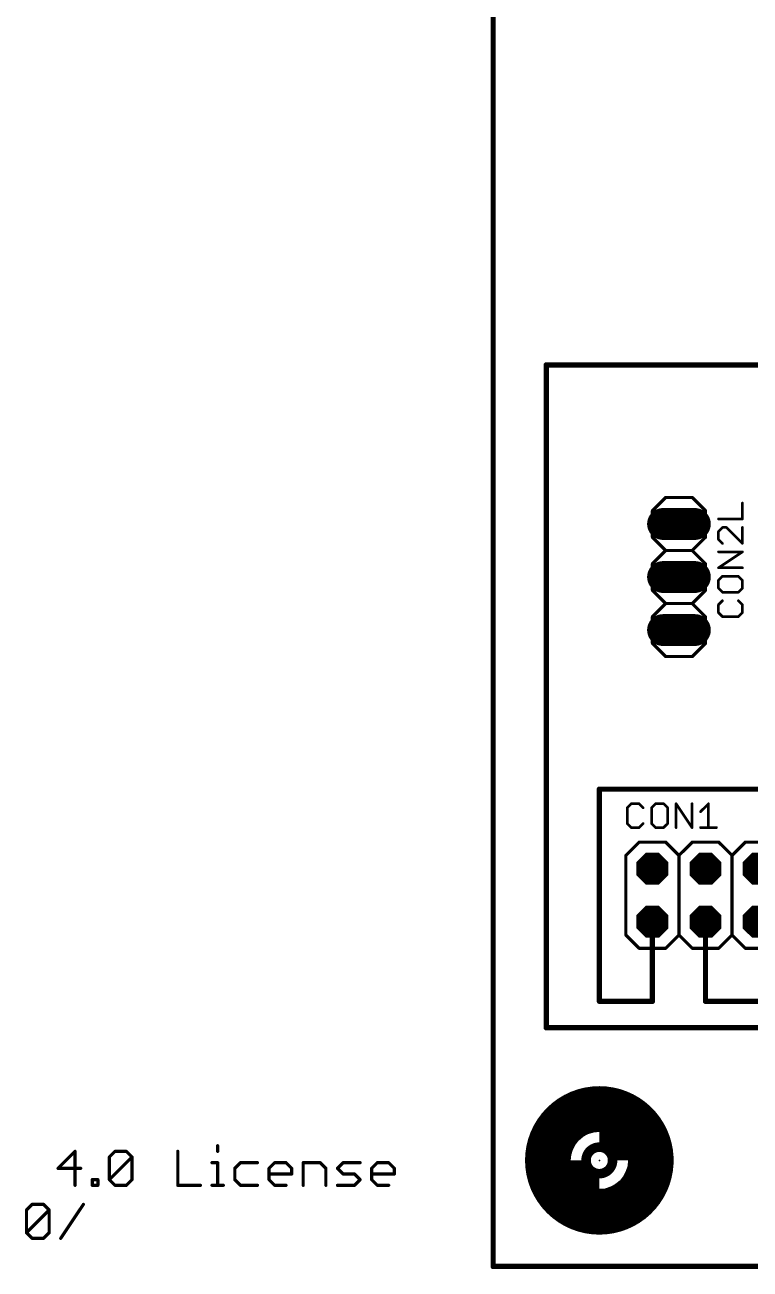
# Model space of a CAD drawing. Extents: x -4.6 to 2.4, y -0.27 to 3.4.
# Drawn here: x -1.082 to 0.284, y -0.205 to 2.141 of the extents above; entities that cross this region are included whole.
import ezdxf

# ---------------------------------------------------------------- set-up
doc = ezdxf.new("R2010")
doc.units = 0
for name, color, linetype in [('16', 175, 'CONTINUOUS'), ('17', 82, 'CONTINUOUS'), ('20', 7, 'CONTINUOUS'), ('21', 253, 'CONTINUOUS'), ('23', 7, 'CONTINUOUS'), ('25', 253, 'CONTINUOUS'), ('39', 22, 'CONTINUOUS'), ('40', 175, 'CONTINUOUS'), ('41', 22, 'CONTINUOUS'), ('42', 175, 'CONTINUOUS'), ('43', 82, 'CONTINUOUS'), ('51', 253, 'CONTINUOUS')]:
    doc.layers.add(name, color=color, linetype=linetype)

# ---------------------------------------------------------------- blocks, each defined once
blk = doc.blocks.new('RECT')
blk.add_solid([(-0.5, -0.5), (0.5, -0.5), (-0.5, 0.5), (0.5, 0.5)])
blk = doc.blocks.new('OCTAGONP')
at = {"const_width": 0.5}
blk.add_lwpolyline([(-0.25, -0.103553), (-0.25, 0.103553), (-0.103553, 0.25), (0.103553, 0.25), (0.25, 0.103553), (0.25, -0.103553), (0.103553, -0.25), (-0.103553, -0.25), (-0.25, -0.103553), (-0.25, 0.103553)], dxfattribs=at)
blk = doc.blocks.new('LONGP100')
at = {"const_width": 1}
blk.add_lwpolyline([(-0.5, 0), (0.5, 0)], dxfattribs=at)
at = {"const_width": 0.5}
for points in [[(-0.5, 0.25, 1), (-0.5, -0.25)], [(0.5, -0.25, 1), (0.5, 0.25)]]:
    blk.add_lwpolyline(points, format="xyb", dxfattribs=at)

msp = doc.modelspace()

# ---------------------------------------------------------------- linework, layer by layer
at = {"layer": '16', "const_width": 0.01}
for points in [[(-0.1, 0.25), (-0.1, 1.5)], [(-0.1, 1.5), (0.75, 1.5)], [(1.2, 0.7), (0, 0.7)], [(0, 0.7), (0, 0.3)], [(0.1, 0.3), (0.1, 0.45)], [(0.2, 0.3), (0.2, 0.45)], [(0, 0.3), (0.1, 0.3)], [(2.3, 0.3), (0.2, 0.3)], [(0.8, 0.25), (-0.1, 0.25)]]:
    msp.add_lwpolyline(points, dxfattribs=at)
at = {"layer": '16', "const_width": 0.005}
for points in [[(-0.0975, 1.5, 1), (-0.1025, 1.5)], [(-0.1, 1.5025, 1), (-0.1, 1.4975)], [(0, 0.7025, 1), (0, 0.6975)], [(0.0025, 0.7, 1), (-0.0025, 0.7)], [(0.1025, 0.45, 1), (0.0975, 0.45)], [(0.2025, 0.45, 1), (0.1975, 0.45)], [(0, 0.3025, 1), (0, 0.2975)], [(0.1, 0.2975, 1), (0.1, 0.3025)], [(0.2, 0.3025, 1), (0.2, 0.2975)], [(-0.0025, 0.3, 1), (0.0025, 0.3)], [(0.0975, 0.3, 1), (0.1025, 0.3)], [(0.1975, 0.3, 1), (0.2025, 0.3)], [(-0.1, 0.2525, 1), (-0.1, 0.2475)], [(-0.1025, 0.25, 1), (-0.0975, 0.25)]]:
    msp.add_lwpolyline(points, format="xyb", dxfattribs=at)
at = {"layer": '20', "const_width": 0.01}
for points in [[(-0.2, 3.4), (-0.2, -0.2)], [(-0.2, -0.2), (2.4, -0.2)]]:
    msp.add_lwpolyline(points, dxfattribs=at)
at = {"layer": '20', "const_width": 0.005}
for points in [[(-0.2, -0.1975, 1), (-0.2, -0.2025)], [(-0.2025, -0.2, 1), (-0.1975, -0.2)]]:
    msp.add_lwpolyline(points, format="xyb", dxfattribs=at)
at = {"layer": '20'}
msp.add_circle((0, 0), 0.055118, dxfattribs=at)
at = {"layer": '21', "const_width": 0.006}
for points in [[(0.125, 1.25), (0.1, 1.225)], [(0.175, 1.25), (0.125, 1.25)], [(0.2, 1.225), (0.175, 1.25)], [(0.1, 1.175), (0.1, 1.225)], [(0.2, 1.225), (0.2, 1.175)], [(0.125, 1.15), (0.1, 1.175)], [(0.2, 1.175), (0.175, 1.15)], [(0.1, 1.125), (0.125, 1.15)], [(0.175, 1.15), (0.125, 1.15)], [(0.175, 1.15), (0.2, 1.125)], [(0.1, 1.075), (0.1, 1.125)], [(0.2, 1.125), (0.2, 1.075)], [(0.125, 1.05), (0.1, 1.075)], [(0.2, 1.075), (0.175, 1.05)], [(0.1, 1.025), (0.125, 1.05)], [(0.175, 1.05), (0.125, 1.05)], [(0.175, 1.05), (0.2, 1.025)], [(0.1, 0.975), (0.1, 1.025)], [(0.2, 1.025), (0.2, 0.975)], [(0.125, 0.95), (0.1, 0.975)], [(0.2, 0.975), (0.175, 0.95)], [(0.175, 0.95), (0.125, 0.95)], [(0.05, 0.575), (0.075, 0.6)], [(0.075, 0.6), (0.125, 0.6)], [(0.125, 0.6), (0.15, 0.575)], [(0.15, 0.575), (0.175, 0.6)], [(0.175, 0.6), (0.225, 0.6)], [(0.225, 0.6), (0.25, 0.575)], [(0.25, 0.575), (0.275, 0.6)], [(0.275, 0.6), (0.325, 0.6)], [(0.05, 0.425), (0.05, 0.575)], [(0.15, 0.575), (0.15, 0.425)], [(0.25, 0.575), (0.25, 0.425)], [(0.05, 0.425), (0.075, 0.4)], [(0.125, 0.4), (0.15, 0.425)], [(0.15, 0.425), (0.175, 0.4)], [(0.225, 0.4), (0.25, 0.425)], [(0.25, 0.425), (0.275, 0.4)], [(0.075, 0.4), (0.125, 0.4)], [(0.175, 0.4), (0.225, 0.4)], [(0.275, 0.4), (0.325, 0.4)]]:
    msp.add_lwpolyline(points, dxfattribs=at)
at = {"layer": '21'}
for points, const_width in [([(0.125, 1.2515, 1), (0.125, 1.2485)], 0.003), ([(0.126061, 1.248939, 1), (0.123939, 1.251061)], 0.003), ([(0.176061, 1.251061, 1), (0.173939, 1.248939)], 0.003), ([(0.175, 1.2485, 1), (0.175, 1.2515)], 0.003), ([(0.1015, 1.225, 1), (0.0985, 1.225)], 0.003), ([(0.098939, 1.226061, 1), (0.101061, 1.223939)], 0.003), ([(0.2015, 1.225, 1), (0.1985, 1.225)], 0.003), ([(0.198939, 1.223939, 1), (0.201061, 1.226061)], 0.003), ([(0.101061, 1.176061, 1), (0.098939, 1.173939)], 0.003), ([(0.0985, 1.175, 1), (0.1015, 1.175)], 0.003), ([(0.1985, 1.175, 1), (0.2015, 1.175)], 0.003), ([(0.201061, 1.173939, 1), (0.198939, 1.176061)], 0.003), ([(0.125, 1.1515, 1), (0.125, 1.1485)], 0.003), ([(0.126061, 1.148939, 1), (0.123939, 1.151061)], 0.003), ([(0.123939, 1.148939, 1), (0.126061, 1.151061)], 0.003), ([(0.176061, 1.151061, 1), (0.173939, 1.148939)], 0.003), ([(0.173939, 1.151061, 1), (0.176061, 1.148939)], 0.003), ([(0.175, 1.1485, 1), (0.175, 1.1515)], 0.003), ([(0.1015, 1.125, 1), (0.0985, 1.125)], 0.003), ([(0.098939, 1.126061, 1), (0.101061, 1.123939)], 0.003), ([(0.2015, 1.125, 1), (0.1985, 1.125)], 0.003), ([(0.198939, 1.123939, 1), (0.201061, 1.126061)], 0.003), ([(0.101061, 1.076061, 1), (0.098939, 1.073939)], 0.003), ([(0.0985, 1.075, 1), (0.1015, 1.075)], 0.003), ([(0.1985, 1.075, 1), (0.2015, 1.075)], 0.003), ([(0.201061, 1.073939, 1), (0.198939, 1.076061)], 0.003), ([(0.125, 1.0515, 1), (0.125, 1.0485)], 0.003), ([(0.126061, 1.048939, 1), (0.123939, 1.051061)], 0.003), ([(0.123939, 1.048939, 1), (0.126061, 1.051061)], 0.003), ([(0.176061, 1.051061, 1), (0.173939, 1.048939)], 0.003), ([(0.173939, 1.051061, 1), (0.176061, 1.048939)], 0.003), ([(0.175, 1.0485, 1), (0.175, 1.0515)], 0.003), ([(0.1015, 1.025, 1), (0.0985, 1.025)], 0.003), ([(0.098939, 1.026061, 1), (0.101061, 1.023939)], 0.003), ([(0.2015, 1.025, 1), (0.1985, 1.025)], 0.003), ([(0.198939, 1.023939, 1), (0.201061, 1.026061)], 0.003), ([(0.101061, 0.976061, 1), (0.098939, 0.973939)], 0.003), ([(0.0985, 0.975, 1), (0.1015, 0.975)], 0.003), ([(0.1985, 0.975, 1), (0.2015, 0.975)], 0.003), ([(0.201061, 0.973939, 1), (0.198939, 0.976061)], 0.003), ([(0.125, 0.9515, 1), (0.125, 0.9485)], 0.003), ([(0.123939, 0.948939, 1), (0.126061, 0.951061)], 0.003), ([(0.173939, 0.951061, 1), (0.176061, 0.948939)], 0.003), ([(0.175, 0.9485, 1), (0.175, 0.9515)], 0.003), ([(0.075, 0.6015, 1), (0.075, 0.5985)], 0.003), ([(0.076061, 0.598939, 1), (0.073939, 0.601061)], 0.003), ([(0.126061, 0.601061, 1), (0.123939, 0.598939)], 0.003), ([(0.125, 0.5985, 1), (0.125, 0.6015)], 0.003), ([(0.175, 0.6015, 1), (0.175, 0.5985)], 0.003), ([(0.176061, 0.598939, 1), (0.173939, 0.601061)], 0.003), ([(0.226061, 0.601061, 1), (0.223939, 0.598939)], 0.003), ([(0.225, 0.5985, 1), (0.225, 0.6015)], 0.003), ([(0.275, 0.6015, 1), (0.275, 0.5985)], 0.003), ([(0.276061, 0.598939, 1), (0.273939, 0.601061)], 0.003), ([(0.0515, 0.575, 1), (0.0485, 0.575)], 0.003), ([(0.048939, 0.576061, 1), (0.051061, 0.573939)], 0.003), ([(0.1515, 0.575, 1), (0.1485, 0.575)], 0.003), ([(0.148939, 0.576061, 1), (0.151061, 0.573939)], 0.003), ([(0.148939, 0.573939, 1), (0.151061, 0.576061)], 0.003), ([(0.2515, 0.575, 1), (0.2485, 0.575)], 0.003), ([(0.248939, 0.576061, 1), (0.251061, 0.573939)], 0.003), ([(0.248939, 0.573939, 1), (0.251061, 0.576061)], 0.003), ([(0.051061, 0.426061, 1), (0.048939, 0.423939)], 0.003), ([(0.0485, 0.425, 1), (0.0515, 0.425)], 0.003), ([(0.151061, 0.426061, 1), (0.148939, 0.423939)], 0.003), ([(0.1485, 0.425, 1), (0.1515, 0.425)], 0.003), ([(0.151061, 0.423939, 1), (0.148939, 0.426061)], 0.003), ([(0.251061, 0.426061, 1), (0.248939, 0.423939)], 0.003), ([(0.2485, 0.425, 1), (0.2515, 0.425)], 0.003), ([(0.251061, 0.423939, 1), (0.248939, 0.426061)], 0.003), ([(0.075, 0.4015, 1), (0.075, 0.3985)], 0.003), ([(0.073939, 0.398939, 1), (0.076061, 0.401061)], 0.003), ([(0.123939, 0.401061, 1), (0.126061, 0.398939)], 0.003), ([(0.125, 0.3985, 1), (0.125, 0.4015)], 0.003), ([(0.175, 0.4015, 1), (0.175, 0.3985)], 0.003), ([(0.173939, 0.398939, 1), (0.176061, 0.401061)], 0.003), ([(0.223939, 0.401061, 1), (0.226061, 0.398939)], 0.003), ([(0.225, 0.3985, 1), (0.225, 0.4015)], 0.003), ([(0.275, 0.4015, 1), (0.275, 0.3985)], 0.003), ([(0.273939, 0.398939, 1), (0.276061, 0.401061)], 0.003), ([(0, -0.115, 1), (0, 0.115, 1), (0, -0.115)], 0.006), ([(0, -0.059055, 1), (0, 0.059055, 1), (0, -0.059055)], 0.008)]:
    msp.add_lwpolyline(points, format="xyb", dxfattribs=dict(at, const_width=const_width))
at = {"layer": '23'}
for p in [(0.15, 1.1), (0, 0)]:
    msp.add_point(p, dxfattribs=at)
at = {"layer": '25', "const_width": 0.005}
for points in [[(0.2695, 1.20946), (0.2695, 1.239486)], [(0.224462, 1.20946), (0.2695, 1.20946)], [(0.231968, 1.193447), (0.224462, 1.18594)], [(0.224462, 1.18594), (0.224462, 1.170927)], [(0.224462, 1.170927), (0.231968, 1.163421)], [(0.239474, 1.193447), (0.231968, 1.193447)], [(0.2695, 1.163421), (0.239474, 1.193447)], [(0.2695, 1.193447), (0.2695, 1.163421)], [(0.224462, 1.117382), (0.2695, 1.147407)], [(0.2695, 1.147407), (0.224462, 1.147407)], [(0.2695, 1.117382), (0.224462, 1.117382)], [(0.231968, 1.101368), (0.224462, 1.093862)], [(0.261994, 1.101368), (0.231968, 1.101368)], [(0.2695, 1.093862), (0.261994, 1.101368)], [(0.224462, 1.093862), (0.224462, 1.078849)], [(0.224462, 1.078849), (0.231968, 1.071343)], [(0.261994, 1.071343), (0.2695, 1.078849)], [(0.2695, 1.078849), (0.2695, 1.093862)], [(0.231968, 1.055329), (0.224462, 1.047822)], [(0.231968, 1.071343), (0.261994, 1.071343)], [(0.2695, 1.047822), (0.261994, 1.055329)], [(0.224462, 1.047822), (0.224462, 1.03281)], [(0.224462, 1.03281), (0.231968, 1.025303)], [(0.261994, 1.025303), (0.2695, 1.03281)], [(0.2695, 1.03281), (0.2695, 1.047822)], [(0.231968, 1.025303), (0.261994, 1.025303)], [(0.060006, 0.672538), (0.0525, 0.665032)], [(0.0525, 0.665032), (0.0525, 0.635006)], [(0.075019, 0.672538), (0.060006, 0.672538)], [(0.082526, 0.665032), (0.075019, 0.672538)], [(0.106046, 0.672538), (0.098539, 0.665032)], [(0.098539, 0.665032), (0.098539, 0.635006)], [(0.121058, 0.672538), (0.106046, 0.672538)], [(0.128565, 0.665032), (0.121058, 0.672538)], [(0.128565, 0.635006), (0.128565, 0.665032)], [(0.144578, 0.6275), (0.144578, 0.672538)], [(0.144578, 0.672538), (0.174604, 0.6275)], [(0.174604, 0.6275), (0.174604, 0.672538)], [(0.190618, 0.657526), (0.205631, 0.672538)], [(0.205631, 0.672538), (0.205631, 0.6275)], [(0.0525, 0.635006), (0.060006, 0.6275)], [(0.075019, 0.6275), (0.082526, 0.635006)], [(0.098539, 0.635006), (0.106046, 0.6275)], [(0.121058, 0.6275), (0.128565, 0.635006)], [(0.060006, 0.6275), (0.075019, 0.6275)], [(0.106046, 0.6275), (0.121058, 0.6275)], [(0.190618, 0.6275), (0.220643, 0.6275)]]:
    msp.add_lwpolyline(points, dxfattribs=at)
at = {"layer": '25', "const_width": 0.0025}
for points in [[(0.27075, 1.239486, 1), (0.26825, 1.239486)], [(0.224462, 1.21071, 1), (0.224462, 1.20821)], [(0.26825, 1.20946, 1), (0.27075, 1.20946)], [(0.2695, 1.20821, 1), (0.2695, 1.21071)], [(0.225712, 1.18594, 1), (0.223212, 1.18594)], [(0.223578, 1.186824, 1), (0.225345, 1.185056)], [(0.225345, 1.171811, 1), (0.223578, 1.170044)], [(0.231968, 1.194697, 1), (0.231968, 1.192197)], [(0.232852, 1.192563, 1), (0.231084, 1.19433)], [(0.240358, 1.19433, 1), (0.238591, 1.192563)], [(0.239474, 1.192197, 1), (0.239474, 1.194697)], [(0.27075, 1.193447, 1), (0.26825, 1.193447)], [(0.223212, 1.170927, 1), (0.225712, 1.170927)], [(0.224462, 1.148657, 1), (0.224462, 1.146157)], [(0.231084, 1.162537, 1), (0.232852, 1.164305)], [(0.26825, 1.163421, 1), (0.27075, 1.163421)], [(0.268616, 1.162537, 1), (0.270384, 1.164305)], [(0.270193, 1.146367, 1), (0.268807, 1.148447)], [(0.2695, 1.146157, 1), (0.2695, 1.148657)], [(0.223768, 1.118422, 1), (0.225155, 1.116342)], [(0.224462, 1.118632, 1), (0.224462, 1.116132)], [(0.231968, 1.102618, 1), (0.231968, 1.100118)], [(0.232852, 1.100484, 1), (0.231084, 1.102252)], [(0.262877, 1.102252, 1), (0.26111, 1.100484)], [(0.261994, 1.100118, 1), (0.261994, 1.102618)], [(0.2695, 1.116132, 1), (0.2695, 1.118632)], [(0.225712, 1.093862, 1), (0.223212, 1.093862)], [(0.223578, 1.094746, 1), (0.225345, 1.092978)], [(0.225345, 1.079733, 1), (0.223578, 1.077965)], [(0.223212, 1.078849, 1), (0.225712, 1.078849)], [(0.27075, 1.093862, 1), (0.26825, 1.093862)], [(0.26825, 1.078849, 1), (0.27075, 1.078849)], [(0.268616, 1.092978, 1), (0.270384, 1.094746)], [(0.270384, 1.077965, 1), (0.268616, 1.079733)], [(0.231968, 1.072593, 1), (0.231968, 1.070093)], [(0.231084, 1.070459, 1), (0.232852, 1.072226)], [(0.232852, 1.054445, 1), (0.231084, 1.056213)], [(0.26111, 1.072226, 1), (0.262877, 1.070459)], [(0.262877, 1.056213, 1), (0.26111, 1.054445)], [(0.261994, 1.070093, 1), (0.261994, 1.072593)], [(0.225712, 1.047822, 1), (0.223212, 1.047822)], [(0.223578, 1.048706, 1), (0.225345, 1.046939)], [(0.225345, 1.033694, 1), (0.223578, 1.031926)], [(0.223212, 1.03281, 1), (0.225712, 1.03281)], [(0.27075, 1.047822, 1), (0.26825, 1.047822)], [(0.26825, 1.03281, 1), (0.27075, 1.03281)], [(0.268616, 1.046939, 1), (0.270384, 1.048706)], [(0.270384, 1.031926, 1), (0.268616, 1.033694)], [(0.231968, 1.026553, 1), (0.231968, 1.024053)], [(0.231084, 1.024419, 1), (0.232852, 1.026187)], [(0.26111, 1.026187, 1), (0.262877, 1.024419)], [(0.261994, 1.024053, 1), (0.261994, 1.026553)], [(0.05375, 0.665032, 1), (0.05125, 0.665032)], [(0.051616, 0.665916, 1), (0.053384, 0.664148)], [(0.060006, 0.673788, 1), (0.060006, 0.671288)], [(0.06089, 0.671655, 1), (0.059123, 0.673422)], [(0.075903, 0.673422, 1), (0.074135, 0.671655)], [(0.075019, 0.671288, 1), (0.075019, 0.673788)], [(0.081642, 0.664148, 1), (0.083409, 0.665916)], [(0.099789, 0.665032, 1), (0.097289, 0.665032)], [(0.097655, 0.665916, 1), (0.099423, 0.664148)], [(0.106046, 0.673788, 1), (0.106046, 0.671288)], [(0.10693, 0.671655, 1), (0.105162, 0.673422)], [(0.121942, 0.673422, 1), (0.120175, 0.671655)], [(0.121058, 0.671288, 1), (0.121058, 0.673788)], [(0.129815, 0.665032, 1), (0.127315, 0.665032)], [(0.127681, 0.664148, 1), (0.129449, 0.665916)], [(0.145619, 0.673232, 1), (0.143538, 0.671845)], [(0.145828, 0.672538, 1), (0.143328, 0.672538)], [(0.175854, 0.672538, 1), (0.173354, 0.672538)], [(0.189734, 0.658409, 1), (0.191502, 0.656642)], [(0.206881, 0.672538, 1), (0.204381, 0.672538)], [(0.206514, 0.671655, 1), (0.204747, 0.673422)], [(0.053384, 0.63589, 1), (0.051616, 0.634123)], [(0.05125, 0.635006, 1), (0.05375, 0.635006)], [(0.083409, 0.634123, 1), (0.081642, 0.63589)], [(0.099423, 0.63589, 1), (0.097655, 0.634123)], [(0.097289, 0.635006, 1), (0.099789, 0.635006)], [(0.127315, 0.635006, 1), (0.129815, 0.635006)], [(0.129449, 0.634123, 1), (0.127681, 0.63589)], [(0.060006, 0.62875, 1), (0.060006, 0.62625)], [(0.059123, 0.626616, 1), (0.06089, 0.628384)], [(0.074135, 0.628384, 1), (0.075903, 0.626616)], [(0.075019, 0.62625, 1), (0.075019, 0.62875)], [(0.106046, 0.62875, 1), (0.106046, 0.62625)], [(0.105162, 0.626616, 1), (0.10693, 0.628384)], [(0.120175, 0.628384, 1), (0.121942, 0.626616)], [(0.121058, 0.62625, 1), (0.121058, 0.62875)], [(0.143328, 0.6275, 1), (0.145828, 0.6275)], [(0.173354, 0.6275, 1), (0.175854, 0.6275)], [(0.173564, 0.626807, 1), (0.175644, 0.628193)], [(0.190618, 0.62875, 1), (0.190618, 0.62625)], [(0.204381, 0.6275, 1), (0.206881, 0.6275)], [(0.220643, 0.62625, 1), (0.220643, 0.62875)]]:
    msp.add_lwpolyline(points, format="xyb", dxfattribs=at)
at = {"layer": '39', "const_width": 0.08}
msp.add_lwpolyline([(0, -0.1, 1), (0, 0.1, 1), (0, -0.1)], format="xyb", dxfattribs=at)
at = {"layer": '40', "const_width": 0.08}
msp.add_lwpolyline([(0, -0.1, 1), (0, 0.1, 1), (0, -0.1)], format="xyb", dxfattribs=at)
at = {"layer": '41', "const_width": 0.08}
msp.add_lwpolyline([(0, -0.1, 1), (0, 0.1, 1), (0, -0.1)], format="xyb", dxfattribs=at)
at = {"layer": '42', "const_width": 0.08}
msp.add_lwpolyline([(0, -0.1, 1), (0, 0.1, 1), (0, -0.1)], format="xyb", dxfattribs=at)
at = {"layer": '43', "const_width": 0.08}
msp.add_lwpolyline([(0, -0.1, 1), (0, 0.1, 1), (0, -0.1)], format="xyb", dxfattribs=at)
at = {"layer": '51'}
for points, const_width in [([(0.07, 0, 0.414214), (0, 0.07)], 0.09), ([(-0.717526, 0.02773, 1), (-0.720526, 0.02773)], 0.003), ([(-0.07, 0, 0.414214), (0, -0.07)], 0.09), ([(0, -0.025, 1), (0, 0.025, 1), (0, -0.025)], 0.018), ([(-0.986222, 0.017055, 1), (-0.989222, 0.017055)], 0.003), ([(-0.986661, 0.015994, 1), (-0.988782, 0.018115)], 0.003), ([(-0.921567, 0.006379, 1), (-0.924567, 0.006379)], 0.003), ([(-0.924127, 0.00744, 1), (-0.922006, 0.005318)], 0.003), ([(-0.912391, 0.018555, 1), (-0.912391, 0.015555)], 0.003), ([(-0.91133, 0.015994, 1), (-0.913452, 0.018115)], 0.003), ([(-0.889979, 0.018115, 1), (-0.8921, 0.015994)], 0.003), ([(-0.891039, 0.015555, 1), (-0.891039, 0.018555)], 0.003), ([(-0.878864, 0.006379, 1), (-0.881864, 0.006379)], 0.003), ([(-0.879303, 0.005318, 1), (-0.881424, 0.00744)], 0.003), ([(-0.881424, 0.005318, 1), (-0.879303, 0.00744)], 0.003), ([(-0.792657, 0.017055, 1), (-0.795657, 0.017055)], 0.003), ([(-0.720526, 0.017055, 1), (-0.717526, 0.017055)], 0.003), ([(-1.019749, -0.013473, 1), (-1.019749, -0.016473)], 0.003), ([(-1.02081, -0.013912, 1), (-1.018688, -0.016033)], 0.003), ([(-0.977046, -0.016473, 1), (-0.977046, -0.013473)], 0.003), ([(-0.729702, -0.002797, 1), (-0.729702, -0.005797)], 0.003), ([(-0.717526, -0.004297, 1), (-0.720526, -0.004297)], 0.003), ([(-0.719026, -0.005797, 1), (-0.719026, -0.002797)], 0.003), ([(-0.685232, -0.014973, 1), (-0.688232, -0.014973)], 0.003), ([(-0.687792, -0.013912, 1), (-0.685671, -0.016033)], 0.003), ([(-0.676056, -0.002797, 1), (-0.676056, -0.005797)], 0.003), ([(-0.674995, -0.005358, 1), (-0.677117, -0.003236)], 0.003), ([(-0.644029, -0.005797, 1), (-0.644029, -0.002797)], 0.003), ([(-0.620777, -0.014973, 1), (-0.623777, -0.014973)], 0.003), ([(-0.622277, -0.024148, 1), (-0.622277, -0.027148)], 0.003), ([(-0.623337, -0.013912, 1), (-0.621216, -0.016033)], 0.003), ([(-0.611601, -0.002797, 1), (-0.611601, -0.005797)], 0.003), ([(-0.61054, -0.005358, 1), (-0.612662, -0.003236)], 0.003), ([(-0.589189, -0.003236, 1), (-0.59131, -0.005358)], 0.003), ([(-0.59025, -0.005797, 1), (-0.59025, -0.002797)], 0.003), ([(-0.578074, -0.014973, 1), (-0.581074, -0.014973)], 0.003), ([(-0.580634, -0.016033, 1), (-0.578513, -0.013912)], 0.003), ([(-0.579574, -0.027148, 1), (-0.579574, -0.024148)], 0.003), ([(-0.556322, -0.004297, 1), (-0.559322, -0.004297)], 0.003), ([(-0.557822, -0.002797, 1), (-0.557822, -0.005797)], 0.003), ([(-0.524734, -0.003236, 1), (-0.526855, -0.005358)], 0.003), ([(-0.525795, -0.005797, 1), (-0.525795, -0.002797)], 0.003), ([(-0.513619, -0.014973, 1), (-0.516619, -0.014973)], 0.003), ([(-0.516179, -0.016033, 1), (-0.514058, -0.013912)], 0.003), ([(-0.492306, -0.013912, 1), (-0.494428, -0.016033)], 0.003), ([(-0.494428, -0.013912, 1), (-0.492306, -0.016033)], 0.003), ([(-0.482691, -0.002797, 1), (-0.482691, -0.005797)], 0.003), ([(-0.482691, -0.024148, 1), (-0.482691, -0.027148)], 0.003), ([(-0.481631, -0.005358, 1), (-0.483752, -0.003236)], 0.003), ([(-0.483752, -0.026709, 1), (-0.481631, -0.024588)], 0.003), ([(-0.460279, -0.024588, 1), (-0.4624, -0.026709)], 0.003), ([(-0.46134, -0.027148, 1), (-0.46134, -0.024148)], 0.003), ([(-0.450664, -0.005797, 1), (-0.450664, -0.002797)], 0.003), ([(-0.427412, -0.014973, 1), (-0.430412, -0.014973)], 0.003), ([(-0.429973, -0.013912, 1), (-0.427851, -0.016033)], 0.003), ([(-0.428912, -0.024148, 1), (-0.428912, -0.027148)], 0.003), ([(-0.418236, -0.002797, 1), (-0.418236, -0.005797)], 0.003), ([(-0.417176, -0.005358, 1), (-0.419297, -0.003236)], 0.003), ([(-0.395824, -0.003236, 1), (-0.397945, -0.005358)], 0.003), ([(-0.396885, -0.005797, 1), (-0.396885, -0.002797)], 0.003), ([(-0.384709, -0.014973, 1), (-0.387709, -0.014973)], 0.003), ([(-0.387269, -0.016033, 1), (-0.385148, -0.013912)], 0.003), ([(-0.386209, -0.027148, 1), (-0.386209, -0.024148)], 0.003), ([(-0.989222, -0.047, 1), (-0.986222, -0.047)], 0.003), ([(-0.953794, -0.036324, 1), (-0.956794, -0.036324)], 0.003), ([(-0.955294, -0.034824, 1), (-0.955294, -0.037824)], 0.003), ([(-0.955294, -0.0455, 1), (-0.955294, -0.0485)], 0.003), ([(-0.956794, -0.047, 1), (-0.953794, -0.047)], 0.003), ([(-0.943118, -0.036324, 1), (-0.946118, -0.036324)], 0.003), ([(-0.946118, -0.047, 1), (-0.943118, -0.047)], 0.003), ([(-0.944618, -0.037824, 1), (-0.944618, -0.034824)], 0.003), ([(-0.944618, -0.0485, 1), (-0.944618, -0.0455)], 0.003), ([(-0.924567, -0.036324, 1), (-0.921567, -0.036324)], 0.003), ([(-0.922006, -0.035264, 1), (-0.924127, -0.037385)], 0.003), ([(-0.924127, -0.035264, 1), (-0.922006, -0.037385)], 0.003), ([(-0.912391, -0.0455, 1), (-0.912391, -0.0485)], 0.003), ([(-0.913452, -0.048061, 1), (-0.91133, -0.045939)], 0.003), ([(-0.8921, -0.045939, 1), (-0.889979, -0.048061)], 0.003), ([(-0.891039, -0.0485, 1), (-0.891039, -0.0455)], 0.003), ([(-0.881864, -0.036324, 1), (-0.878864, -0.036324)], 0.003), ([(-0.879303, -0.037385, 1), (-0.881424, -0.035264)], 0.003), ([(-0.794157, -0.0455, 1), (-0.794157, -0.0485)], 0.003), ([(-0.795657, -0.047, 1), (-0.792657, -0.047)], 0.003), ([(-0.751454, -0.0485, 1), (-0.751454, -0.0455)], 0.003), ([(-0.729702, -0.0455, 1), (-0.729702, -0.0485)], 0.003), ([(-0.720526, -0.047, 1), (-0.717526, -0.047)], 0.003), ([(-0.70835, -0.0485, 1), (-0.70835, -0.0455)], 0.003), ([(-0.688232, -0.036324, 1), (-0.685232, -0.036324)], 0.003), ([(-0.685671, -0.035264, 1), (-0.687792, -0.037385)], 0.003), ([(-0.676056, -0.0455, 1), (-0.676056, -0.0485)], 0.003), ([(-0.677117, -0.048061, 1), (-0.674995, -0.045939)], 0.003), ([(-0.644029, -0.0485, 1), (-0.644029, -0.0455)], 0.003), ([(-0.623777, -0.036324, 1), (-0.620777, -0.036324)], 0.003), ([(-0.621216, -0.035264, 1), (-0.623337, -0.037385)], 0.003), ([(-0.611601, -0.0455, 1), (-0.611601, -0.0485)], 0.003), ([(-0.612662, -0.048061, 1), (-0.61054, -0.045939)], 0.003), ([(-0.59025, -0.0485, 1), (-0.59025, -0.0455)], 0.003), ([(-0.581074, -0.025648, 1), (-0.578074, -0.025648)], 0.003), ([(-0.559322, -0.047, 1), (-0.556322, -0.047)], 0.003), ([(-0.516619, -0.047, 1), (-0.513619, -0.047)], 0.003), ([(-0.493367, -0.0455, 1), (-0.493367, -0.0485)], 0.003), ([(-0.4624, -0.045939, 1), (-0.460279, -0.048061)], 0.003), ([(-0.46134, -0.0485, 1), (-0.46134, -0.0455)], 0.003), ([(-0.449603, -0.037385, 1), (-0.451724, -0.035264)], 0.003), ([(-0.451724, -0.037385, 1), (-0.449603, -0.035264)], 0.003), ([(-0.427851, -0.035264, 1), (-0.429973, -0.037385)], 0.003), ([(-0.430412, -0.036324, 1), (-0.427412, -0.036324)], 0.003), ([(-0.418236, -0.0455, 1), (-0.418236, -0.0485)], 0.003), ([(-0.419297, -0.048061, 1), (-0.417176, -0.045939)], 0.003), ([(-0.396885, -0.0485, 1), (-0.396885, -0.0455)], 0.003), ([(-0.387709, -0.025648, 1), (-0.384709, -0.025648)], 0.003), ([(-1.077649, -0.093621, 1), (-1.080649, -0.093621)], 0.003), ([(-1.080209, -0.09256, 1), (-1.078088, -0.094682)], 0.003), ([(-1.068473, -0.081445, 1), (-1.068473, -0.084445)], 0.003), ([(-1.067412, -0.084006, 1), (-1.069534, -0.081885)], 0.003), ([(-1.046061, -0.081885, 1), (-1.048182, -0.084006)], 0.003), ([(-1.047121, -0.084445, 1), (-1.047121, -0.081445)], 0.003), ([(-1.034946, -0.093621, 1), (-1.037946, -0.093621)], 0.003), ([(-1.035385, -0.094682, 1), (-1.037506, -0.09256)], 0.003), ([(-1.037506, -0.094682, 1), (-1.035385, -0.09256)], 0.003), ([(-0.970743, -0.083777, 1), (-0.973239, -0.082113)], 0.003), ([(-1.080649, -0.136324, 1), (-1.077649, -0.136324)], 0.003), ([(-1.078088, -0.135264, 1), (-1.080209, -0.137385)], 0.003), ([(-1.080209, -0.135264, 1), (-1.078088, -0.137385)], 0.003), ([(-1.037946, -0.136324, 1), (-1.034946, -0.136324)], 0.003), ([(-1.035385, -0.137385, 1), (-1.037506, -0.135264)], 0.003), ([(-1.068473, -0.1455, 1), (-1.068473, -0.1485)], 0.003), ([(-1.069534, -0.148061, 1), (-1.067412, -0.145939)], 0.003), ([(-1.048182, -0.145939, 1), (-1.046061, -0.148061)], 0.003), ([(-1.047121, -0.1485, 1), (-1.047121, -0.1455)], 0.003), ([(-1.015942, -0.146168, 1), (-1.013446, -0.147832)], 0.003)]:
    msp.add_lwpolyline(points, format="xyb", dxfattribs=dict(at, const_width=const_width))
at = {"layer": '51', "const_width": 0.006}
for points in [[(-0.719026, 0.02773), (-0.719026, 0.017055)], [(-0.987722, 0.017055), (-1.019749, -0.014973)], [(-0.987722, -0.047), (-0.987722, 0.017055)], [(-0.923067, 0.006379), (-0.912391, 0.017055)], [(-0.923067, -0.036324), (-0.923067, 0.006379)], [(-0.923067, -0.036324), (-0.880364, 0.006379)], [(-0.912391, 0.017055), (-0.891039, 0.017055)], [(-0.891039, 0.017055), (-0.880364, 0.006379)], [(-0.880364, 0.006379), (-0.880364, -0.036324)], [(-0.794157, 0.017055), (-0.794157, -0.047)], [(-1.019749, -0.014973), (-0.977046, -0.014973)], [(-0.729702, -0.004297), (-0.719026, -0.004297)], [(-0.719026, -0.004297), (-0.719026, -0.047)], [(-0.676056, -0.004297), (-0.686732, -0.014973)], [(-0.686732, -0.014973), (-0.686732, -0.036324)], [(-0.644029, -0.004297), (-0.676056, -0.004297)], [(-0.622277, -0.014973), (-0.611601, -0.004297)], [(-0.622277, -0.036324), (-0.622277, -0.014973)], [(-0.579574, -0.025648), (-0.622277, -0.025648)], [(-0.611601, -0.004297), (-0.59025, -0.004297)], [(-0.59025, -0.004297), (-0.579574, -0.014973)], [(-0.579574, -0.014973), (-0.579574, -0.025648)], [(-0.557822, -0.047), (-0.557822, -0.004297)], [(-0.557822, -0.004297), (-0.525795, -0.004297)], [(-0.525795, -0.004297), (-0.515119, -0.014973)], [(-0.515119, -0.014973), (-0.515119, -0.047)], [(-0.493367, -0.014973), (-0.482691, -0.004297)], [(-0.482691, -0.025648), (-0.493367, -0.014973)], [(-0.482691, -0.004297), (-0.450664, -0.004297)], [(-0.46134, -0.025648), (-0.482691, -0.025648)], [(-0.450664, -0.036324), (-0.46134, -0.025648)], [(-0.428912, -0.014973), (-0.418236, -0.004297)], [(-0.428912, -0.036324), (-0.428912, -0.014973)], [(-0.386209, -0.025648), (-0.428912, -0.025648)], [(-0.418236, -0.004297), (-0.396885, -0.004297)], [(-0.396885, -0.004297), (-0.386209, -0.014973)], [(-0.386209, -0.014973), (-0.386209, -0.025648)], [(-0.955294, -0.047), (-0.955294, -0.036324)], [(-0.955294, -0.036324), (-0.944618, -0.036324)], [(-0.944618, -0.047), (-0.955294, -0.047)], [(-0.944618, -0.036324), (-0.944618, -0.047)], [(-0.912391, -0.047), (-0.923067, -0.036324)], [(-0.891039, -0.047), (-0.912391, -0.047)], [(-0.880364, -0.036324), (-0.891039, -0.047)], [(-0.794157, -0.047), (-0.751454, -0.047)], [(-0.729702, -0.047), (-0.70835, -0.047)], [(-0.686732, -0.036324), (-0.676056, -0.047)], [(-0.676056, -0.047), (-0.644029, -0.047)], [(-0.611601, -0.047), (-0.622277, -0.036324)], [(-0.59025, -0.047), (-0.611601, -0.047)], [(-0.493367, -0.047), (-0.46134, -0.047)], [(-0.46134, -0.047), (-0.450664, -0.036324)], [(-0.418236, -0.047), (-0.428912, -0.036324)], [(-0.396885, -0.047), (-0.418236, -0.047)], [(-1.079149, -0.093621), (-1.068473, -0.082945)], [(-1.079149, -0.136324), (-1.079149, -0.093621)], [(-1.079149, -0.136324), (-1.036446, -0.093621)], [(-1.068473, -0.082945), (-1.047121, -0.082945)], [(-1.047121, -0.082945), (-1.036446, -0.093621)], [(-1.036446, -0.093621), (-1.036446, -0.136324)], [(-1.014694, -0.147), (-0.971991, -0.082945)], [(-1.068473, -0.147), (-1.079149, -0.136324)], [(-1.036446, -0.136324), (-1.047121, -0.147)], [(-1.047121, -0.147), (-1.068473, -0.147)]]:
    msp.add_lwpolyline(points, dxfattribs=at)

# ---------------------------------------------------------------- block references
at = {"layer": '17', "xscale": 0.06, "yscale": 0.06}
for name, p in [('LONGP100', (0.15, 1.2)), ('LONGP100', (0.15, 1.2)), ('LONGP100', (0.15, 1.1)), ('LONGP100', (0.15, 1.1)), ('LONGP100', (0.15, 1)), ('LONGP100', (0.15, 1)), ('OCTAGONP', (0.1, 0.55)), ('OCTAGONP', (0.1, 0.55)), ('OCTAGONP', (0.2, 0.55)), ('OCTAGONP', (0.2, 0.55)), ('OCTAGONP', (0.3, 0.55)), ('OCTAGONP', (0.3, 0.55)), ('OCTAGONP', (0.1, 0.45)), ('OCTAGONP', (0.1, 0.45)), ('OCTAGONP', (0.2, 0.45)), ('OCTAGONP', (0.2, 0.45)), ('OCTAGONP', (0.3, 0.45)), ('OCTAGONP', (0.3, 0.45))]:
    msp.add_blockref(name, p, dxfattribs=at)
at = {"layer": '51', "xscale": 0.02, "yscale": 0.02, "rotation": 270}
for p in [(0.15, 1.2), (0.15, 1.1), (0.15, 1)]:
    msp.add_blockref('RECT', p, dxfattribs=at)
at = {"layer": '51', "xscale": 0.02, "yscale": 0.02}
for p in [(0.1, 0.55), (0.2, 0.55), (0.1, 0.45), (0.2, 0.45)]:
    msp.add_blockref('RECT', p, dxfattribs=at)

doc.saveas('drawing.dxf')
